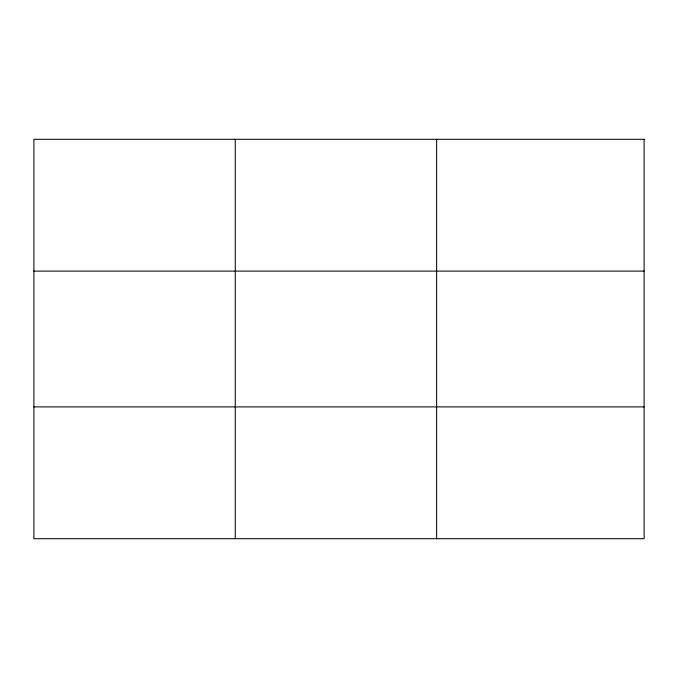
<?xml version="1.0" encoding="UTF-8"?>
<svg xmlns="http://www.w3.org/2000/svg" width="678" height="678" viewBox="0 0 678 678"><rect width="100%" height="100%" fill="white"/><g stroke="black" fill="none" stroke-linecap="round" stroke-linejoin="round"><path stroke-width="1.02" d="M235.266 538.696L235.266 139.304M436.632 538.696L436.632 139.304M33.9 271.107L644.1 271.107M33.9 406.893L644.1 406.893M644.1 139.304L644.1 538.696L33.9 538.696L33.9 139.304L644.1 139.304"/></g></svg>
